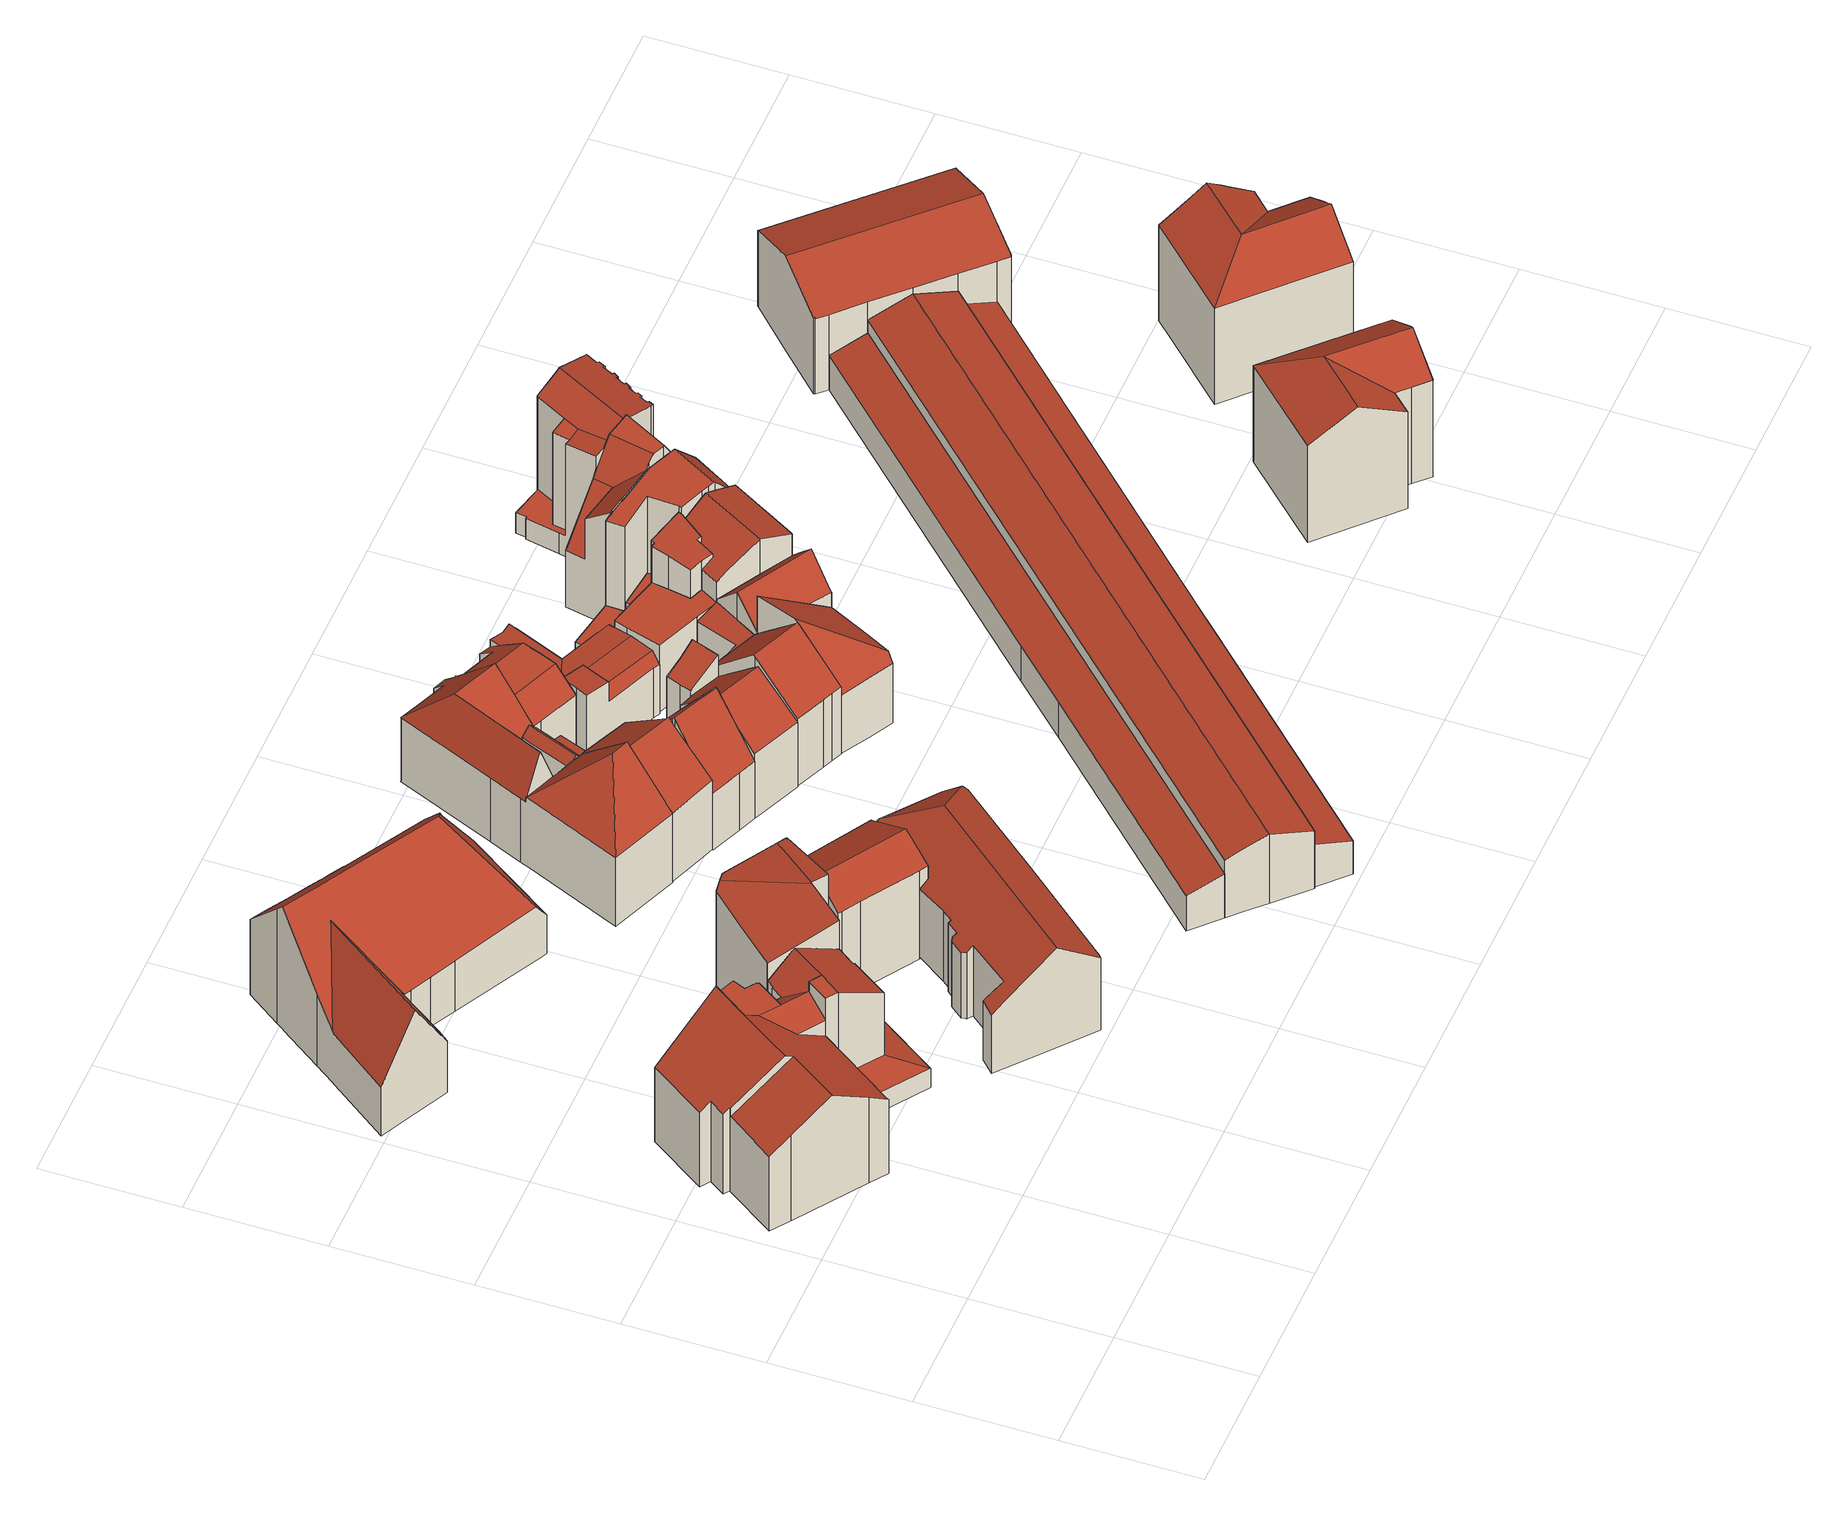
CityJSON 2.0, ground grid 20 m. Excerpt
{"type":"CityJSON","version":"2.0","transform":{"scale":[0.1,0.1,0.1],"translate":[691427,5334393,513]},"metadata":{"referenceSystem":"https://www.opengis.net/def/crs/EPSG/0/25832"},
"CityObjects":{
"building1":{"type":"Building","attributes":{"Gemeindeschluessel":"09162000","HoeheDach":"533.850","HoeheGrund":"513.746","Methode":"2000","NiedrigsteTraufeDesGebaeudes":"517.114","Geometrietyp2DReferenz":"3000","function":"31001_9998","roofType":"3100","measuredHeight":20.1,"storeysAboveGround":4},"geometry":[{"type":"MultiSurface","lod":"2","boundaries":[[[0,1,2,3]],[[4,5,6,7,8]],[[4,9,10,11,12,13,14,15,16,17,18,19,20,21,22,23,24,25,26,27,28,29,5]],[[18,30,31,19]],[[27,32,33,28]],[[17,34,30,18]],[[14,35,36,15]],[[37,38,39,40]],[[41,42,43,44,45,46]],[[16,15,36,37,40,47]],[[45,44,48]],[[10,49,50,11]],[[51,52,53,54]],[[9,4,8,55,56]],[[19,31,57,20]],[[58,59,60,61,62]],[[8,7,54,41,46,55]],[[0,3,63,58,62,64,65,66,67]],[[68,58,63,48,44]],[[14,13,69,70,35]],[[71,42,53,52,33,32,72]],[[46,45,56,55]],[[22,66,65,23]],[[29,28,33,52,51,73]],[[68,74,71]],[[23,65,64,24]],[[75,76,77,78]],[[11,50,79,12]],[[75,78,61,60]],[[71,72,80,81,77,76,68]],[[7,6,73,51,54]],[[16,47,34,17]],[[42,71,74,43]],[[3,2,63]],[[21,67,66,22]],[[37,36,35,70,38]],[[2,1,57,31,30,34,47,40,39]],[[60,59,76,75]],[[56,45,48,63,2,39,38,70,69,79,50,49]],[[12,79,69,13]],[[25,24,64,62,61,78,77,81]],[[27,26,80,72,32]],[[1,0,67,21,20,57]],[[44,43,74,68]],[[10,9,56,49]],[[25,81,80,26]],[[54,53,42,41]],[[29,73,6,5]],[[68,76,59,58]]],"semantics":{"surfaces":[{"type":"WallSurface"},{"type":"GroundSurface"},{"type":"RoofSurface"}],"values":[0,0,1,0,0,0,0,0,0,0,0,0,0,0,0,0,2,2,2,0,2,0,0,0,0,0,0,0,2,2,2,0,2,0,0,2,2,0,2,0,0,0,0,0,0,0,0,0,2]}}]},
"building2":{"type":"Building","attributes":{"Gemeindeschluessel":"09162000","HoeheDach":"535.860","HoeheGrund":"513.800","Methode":"2000","NiedrigsteTraufeDesGebaeudes":"520.818","Geometrietyp2DReferenz":"3000","function":"31001_9998","roofType":"3200","measuredHeight":22.06,"storeysAboveGround":2},"geometry":[{"type":"MultiSurface","lod":"2","boundaries":[[[82,83,84,85]],[[86,87,88,89,90,91]],[[92,93,94,95,96,97,98,99,100,101]],[[102,103,104,105,82,85,106,107,108,109,110,111,112,113,114,115,116,117,118,119,120,100,99,98,97,96,121,122,123,124,88,87,86,125]],[[111,126,127,112]],[[103,102,125,128,129,130]],[[131,132,133,134,135,136]],[[137,138,139,140,120,119,118,117]],[[111,110,109,141,142,126]],[[127,126,142,141,143,133,132,131]],[[120,140,101,100]],[[113,112,127,131,136,114]],[[85,84,144,106]],[[123,145,146,124]],[[147,148,145,123,122,121,96,95]],[[136,135,134,137,117,116,115,114]],[[105,104,103,130,149,150,83,82]],[[133,143,151,144,84,83,150,152,153,154,139,138,137,134]],[[108,107,106,144,151,143,141,109]],[[154,153,152,90,89,146,145,148,147,95,94,93,92,101,140,139]],[[124,146,89,88]],[[150,149,130,129,128,91,90,152]],[[86,91,128,125]]],"semantics":{"surfaces":[{"type":"WallSurface"},{"type":"GroundSurface"},{"type":"RoofSurface"}],"values":[0,0,0,1,0,0,2,0,0,2,0,0,0,0,0,0,0,2,0,2,0,2,0]}}]},
"building3":{"type":"Building","attributes":{"Gemeindeschluessel":"09162000","HoeheDach":"534.988","HoeheGrund":"513.450","Methode":"2000","NiedrigsteTraufeDesGebaeudes":"533.424","Geometrietyp2DReferenz":"3000","function":"31001_9998","roofType":"1000","measuredHeight":21.54,"storeysAboveGround":5},"geometry":[{"type":"MultiSurface","lod":"2","boundaries":[[[155,156,157,158,159]],[[160,161,162,163]],[[164,165,166,167,168,169]],[[169,168,170,171]],[[157,172,173,174,175,158]],[[167,166,176,155,159,177,178,170,168]],[[177,159,158,175,179,180]],[[173,172,161,160]],[[165,181,182,183,156,155,176,166]],[[184,185,156,183]],[[185,162,161,172,157,156]],[[170,178,177,180,186,171]],[[163,162,185,184]],[[184,183,182,181,165,164,169,171,186,180,179,175,174,173,160,163]]],"semantics":{"surfaces":[{"type":"RoofSurface"},{"type":"WallSurface"},{"type":"GroundSurface"}],"values":[0,1,1,1,1,0,1,1,1,1,0,1,1,2]}}]},
"building4":{"type":"Building","attributes":{"Gemeindeschluessel":"09162000","HoeheDach":"532.187","HoeheGrund":"514.210","Methode":"2000","NiedrigsteTraufeDesGebaeudes":"524.737","Geometrietyp2DReferenz":"3000","function":"31001_9998","roofType":"3200","measuredHeight":17.98,"storeysAboveGround":4},"geometry":[{"type":"MultiSurface","lod":"2","boundaries":[[[187,188,189,190,191,192]],[[193,194,195,196,197,198,199,200]],[[201,202,203,193,200,204,205,206]],[[207,196,195,208]],[[209,210,211,212,213,214]],[[215,216,217,218]],[[206,205,219,220]],[[221,222,223,224]],[[211,210,222,221]],[[204,200,199,187,192,225,226,217,216,223,222,210,209,214,227,228,229,230,231,232,233,219,205]],[[207,208,234,203,202,201,206,220,235,236,237,238,239,240,241,213,212,211,221,224,215,218,242,243,191,190,189,244,245]],[[239,238,230,229,228,240]],[[199,198,188,187]],[[242,226,225,243]],[[237,231,230,238]],[[241,227,214,213]],[[224,223,216,215]],[[240,228,227,241]],[[197,245,244,189,188,198]],[[243,225,192,191]],[[218,217,226,242]],[[233,232,236,235,220,219]],[[208,195,194,234]],[[234,194,193,203]],[[236,232,231,237]],[[245,197,196,207]]],"semantics":{"surfaces":[{"type":"WallSurface"},{"type":"RoofSurface"},{"type":"GroundSurface"}],"values":[0,1,0,0,0,0,0,0,0,1,2,0,1,0,0,0,0,0,0,0,0,0,0,0,0,0]}}]},
"building5":{"type":"Building","attributes":{"Gemeindeschluessel":"09162000","HoeheDach":"532.681","HoeheGrund":"513.860","Methode":"2000","NiedrigsteTraufeDesGebaeudes":"527.951","Geometrietyp2DReferenz":"3000","function":"31001_9998","roofType":"3100","measuredHeight":18.82,"storeysAboveGround":6},"geometry":[{"type":"MultiSurface","lod":"2","boundaries":[[[246,247,248,249,250,251,252,253]],[[254,255,256,257]],[[258,259,260,261,262,263,249,248]],[[264,265,246,253]],[[266,267,254,257,268,269,270,264,253,252,251,250,271,272,273,274]],[[275,276,277,256,255,258,248,247,246,265]],[[257,256,277,268]],[[271,263,262,272]],[[270,269,276,275,265,264]],[[268,277,276,269]],[[254,267,266,274,260,259,258,255]],[[261,260,274,273,272,262]],[[250,249,263,271]]],"semantics":{"surfaces":[{"type":"WallSurface"},{"type":"RoofSurface"},{"type":"GroundSurface"}],"values":[0,0,1,0,2,1,0,0,0,0,0,0,0]}}]},
"building6":{"type":"Building","attributes":{"Gemeindeschluessel":"09162000","HoeheDach":"532.365","HoeheGrund":"513.780","Methode":"1000","NiedrigsteTraufeDesGebaeudes":"526.125","Geometrietyp2DReferenz":"3000","function":"31001_9998","roofType":"3100","measuredHeight":18.59,"storeysAboveGround":4},"geometry":[{"type":"MultiSurface","lod":"2","boundaries":[[[278,279,280,281,282,283,284,285,286,287,288,289]],[[289,290,291,278]],[[292,293,294,295,296,297,298,299]],[[287,300,301,288]],[[280,295,294,281]],[[281,294,293,282]],[[299,298,297,300,287,286,285,284]],[[283,282,293,292,299,284]],[[288,301,290,289]],[[295,280,279,278,291,296]],[[296,291,290,301,300,297]]],"semantics":{"surfaces":[{"type":"GroundSurface"},{"type":"WallSurface"},{"type":"RoofSurface"}],"values":[0,1,2,1,1,1,1,1,1,1,2]}}]},
"building7":{"type":"Building","attributes":{"Gemeindeschluessel":"09162000","HoeheDach":"533.500","HoeheGrund":"513.650","Methode":"2000","NiedrigsteTraufeDesGebaeudes":"523.196","Geometrietyp2DReferenz":"3000","function":"31001_9998","roofType":"3100","measuredHeight":19.85,"storeysAboveGround":4},"geometry":[{"type":"MultiSurface","lod":"2","boundaries":[[[302,303,304,305,306,307]],[[308,309,310,311]],[[312,313,314,315]],[[316,317,318,319,315,314,320,321]],[[322,323,310]],[[309,324,322,310]],[[325,326,327,328]],[[329,330,331,332,333,302,307]],[[334,335,336,337,338,339]],[[327,340,341,339,338,342,343,328]],[[322,324,344,331,330,345,346,347,348,349,323]],[[347,346,350,348]],[[351,352,353,354]],[[310,323,349,355,326,325,356,357,311]],[[345,330,329,358,346]],[[359,360,353,352,316,321,361,362,363]],[[332,331,344,364]],[[346,358,306,305,365,363,366,362,367,350]],[[329,307,306,358]],[[360,368,354,353]],[[368,360,359,369]],[[366,363,362]],[[355,349,348]],[[317,316,352,351]],[[312,315,319,318,317,351,354,368,369,370,371,304,303,302,333,332,364,372,308,311,357,356,325,328,343,342,338,337,336,373,374,375]],[[304,371,365,305]],[[335,376,377,374,373,336]],[[312,375,378,379,313]],[[370,369,359,363,365,371]],[[348,350,367,362,341,340,327,326,355]],[[374,377,378,375]],[[309,308,372,364,344,324]],[[361,321,320,314,313,379,378,377,376,335,334,339,341,362]]],"semantics":{"surfaces":[{"type":"WallSurface"},{"type":"RoofSurface"},{"type":"GroundSurface"}],"values":[0,0,0,0,1,1,0,0,0,0,1,0,0,0,0,1,0,1,1,0,0,0,0,0,2,0,0,0,0,1,0,0,1]}}]},
"building8":{"type":"Building","attributes":{"Gemeindeschluessel":"09162000","HoeheDach":"526.683","HoeheGrund":"513.800","Methode":"1000","NiedrigsteTraufeDesGebaeudes":"525.292","Geometrietyp2DReferenz":"3000","function":"31001_2000","roofType":"3100","measuredHeight":12.88},"geometry":[{"type":"MultiSurface","lod":"2","boundaries":[[[380,381,382,383]],[[384,385,386,387,388]],[[388,387,386,389,390,391]],[[392,382,381,385,384]],[[393,287,392,384,388,391]],[[383,382,392,287]],[[383,287,393,391,390,389,394,380]],[[385,381,380,394,389,386]]],"semantics":{"surfaces":[{"type":"WallSurface"},{"type":"RoofSurface"},{"type":"GroundSurface"}],"values":[0,1,0,1,0,0,2,0]}}]},
"building9":{"type":"Building","attributes":{"Gemeindeschluessel":"09162000","HoeheDach":"523.309","HoeheGrund":"513.750","Methode":"2000","NiedrigsteTraufeDesGebaeudes":"522.882","Geometrietyp2DReferenz":"3000","function":"31001_9998","roofType":"1000","measuredHeight":9.56},"geometry":[{"type":"MultiSurface","lod":"2","boundaries":[[[395,396,397,398]],[[287,399,400,383]],[[383,400,401,380]],[[288,402,399,287]],[[402,403,404,397,396,401,400,399]],[[380,401,396,395]],[[398,397,404,405]],[[287,383,380,395,398,405,406,288]],[[405,404,403,406]],[[406,403,402,288]]],"semantics":{"surfaces":[{"type":"WallSurface"},{"type":"RoofSurface"},{"type":"GroundSurface"}],"values":[0,0,0,0,1,0,0,2,0,0]}}]},
"building10":{"type":"Building","attributes":{"Gemeindeschluessel":"09162000","HoeheDach":"533.046","HoeheGrund":"513.810","Methode":"2000","NiedrigsteTraufeDesGebaeudes":"521.503","Geometrietyp2DReferenz":"3000","function":"31001_9998","roofType":"3100","measuredHeight":19.24,"storeysAboveGround":3},"geometry":[{"type":"MultiSurface","lod":"2","boundaries":[[[407,408,409,410,411,412,413,414]],[[415,416,417,418]],[[280,419,420,278]],[[421,409,408,422]],[[418,423,424,421,422,425,282,426,281,427,280,278,289,428,429,415]],[[278,420,430,289]],[[410,431,417,416,432,433,430,420,419,411]],[[289,430,433,428]],[[428,433,432,429]],[[412,411,419,280,427,281]],[[409,421,424,423,431,410]],[[425,422,408,407,414,282]],[[414,413,412,281,426,282]],[[429,432,416,415]],[[418,417,431,423]]],"semantics":{"surfaces":[{"type":"RoofSurface"},{"type":"WallSurface"},{"type":"GroundSurface"}],"values":[0,1,1,1,2,1,0,1,1,1,1,1,1,1,1]}}]},
"building11":{"type":"Building","attributes":{"Gemeindeschluessel":"09162000","HoeheDach":"531.400","HoeheGrund":"513.830","Methode":"2000","NiedrigsteTraufeDesGebaeudes":"525.420","Geometrietyp2DReferenz":"3000","function":"31001_9998","roofType":"3100","measuredHeight":17.57,"storeysAboveGround":4},"geometry":[{"type":"MultiSurface","lod":"2","boundaries":[[[434,435,436,437]],[[437,436,438,439]],[[440,441,442,443,444,445,446]],[[447,448,449,450,451,452,453]],[[454,455,456,457,458,421]],[[458,459,460,461,423,462,463,421]],[[442,441,440,464,455,454,421,463,462,423,418,453,452,451,434,437,439]],[[465,446,445,448,447,466,461,460]],[[451,450,435,434]],[[423,461,466,418]],[[418,466,447,453]],[[457,456,465,460,459,458]],[[444,443,438,436,435,450,449]],[[445,444,449,448]],[[456,455,464,440,446,465]],[[439,438,443,442]]],"semantics":{"surfaces":[{"type":"WallSurface"},{"type":"GroundSurface"},{"type":"RoofSurface"}],"values":[0,0,0,0,0,0,1,2,0,0,0,2,2,0,0,0]}}]},
"building12":{"type":"Building","attributes":{"Gemeindeschluessel":"09162000","HoeheDach":"528.490","HoeheGrund":"513.770","Methode":"2000","NiedrigsteTraufeDesGebaeudes":"523.541","Geometrietyp2DReferenz":"3000","function":"31001_9998","roofType":"1000","measuredHeight":14.72},"geometry":[{"type":"MultiSurface","lod":"2","boundaries":[[[467,468,469,470]],[[471,472,473,474]],[[475,476,477,478]],[[468,467,479,474,473,480]],[[481,482,483,484,485,486]],[[470,469,487,488]],[[480,473,472,489,490,491,483,482]],[[471,492,493,494,478,477,495,496,489,472]],[[395,497,481,486]],[[494,493,492,471,474,479,467,470,488,398,395,486,485,484,498,499,500,501,475,478]],[[398,502,497,395]],[[489,496,495,477,476,503,504,505,490]],[[483,491,490,505,500,499,498,484]],[[502,487,469,468,480,482,481,497]],[[488,487,502,398]],[[500,505,504,501]],[[504,503,476,475,501]]],"semantics":{"surfaces":[{"type":"WallSurface"},{"type":"RoofSurface"},{"type":"GroundSurface"}],"values":[0,0,0,0,0,0,1,0,0,2,0,1,0,1,0,0,0]}}]},
"building13":{"type":"Building","attributes":{"Gemeindeschluessel":"09162000","HoeheDach":"532.990","HoeheGrund":"513.960","Methode":"2000","NiedrigsteTraufeDesGebaeudes":"524.852","Geometrietyp2DReferenz":"3000","function":"31001_9998","roofType":"3100","measuredHeight":19.03,"storeysAboveGround":4},"geometry":[{"type":"MultiSurface","lod":"2","boundaries":[[[506,507,508,509,510,511,512,513,514]],[[515,507,506,516]],[[511,517,518,519,520,521,512]],[[509,508,522]],[[523,510,509,522]],[[524,525,526,527,528,519,518]],[[516,506,514,529]],[[526,525,524,530,523,522,515,516,529,531,532,533,534,535,536,537,538,539]],[[528,527,540,541,542,543,544]],[[524,518,517,530]],[[537,542,541,538]],[[529,514,513,531]],[[520,519,528,544,545,521]],[[513,512,521,545,546,534,533,532,531]],[[510,523,530,517,511]],[[538,541,540,539]],[[534,546,547,535]],[[543,542,537,536,535,547]],[[522,508,507,515]],[[539,540,527,526]],[[544,543,547,546,545]]],"semantics":{"surfaces":[{"type":"RoofSurface"},{"type":"WallSurface"},{"type":"GroundSurface"}],"values":[0,1,0,1,1,1,1,2,0,1,1,1,1,1,1,1,1,1,1,1,0]}}]},
"building14":{"type":"Building","attributes":{"Gemeindeschluessel":"09162000","HoeheDach":"526.609","HoeheGrund":"513.690","Methode":"9999","NiedrigsteTraufeDesGebaeudes":"514.140","Geometrietyp2DReferenz":"3000","function":"31001_9998","roofType":"3100","measuredHeight":12.92,"storeysAboveGround":2},"geometry":[{"type":"MultiSurface","lod":"2","boundaries":[[[548,549,550,551,552,553,554]],[[555,556,557,558]],[[559,560,561,562]],[[552,551,563,557]],[[564,565,566,567]],[[568,569,550,549]],[[566,565,570,571,572]],[[573,561,560,574,575,564,567]],[[576,562,561,573,577,578]],[[579,574,560,559]],[[567,566,577,573]],[[580,576,578,581,582]],[[583,575,574,579]],[[581,578,577,566,572]],[[557,556,584,582,581,572,553,552]],[[568,585,586,587,588,569]],[[589,590,586,585]],[[548,554,591,592]],[[586,590,555,558,587]],[[593,594,591,554,553,572,571,595,596]],[[576,580,597,589,585,568,549,548,592,598,599,600,601,602,603,583,579,559,562]],[[563,588,587,558,557]],[[583,603,570,565,564,575]],[[601,596,595,602]],[[580,582,584,597]],[[592,591,594,598]],[[589,597,584,556,555,590]],[[598,594,593,599]],[[603,602,595,571,570]],[[593,596,601,600,599]],[[563,551,550,569,588]]],"semantics":{"surfaces":[{"type":"WallSurface"},{"type":"RoofSurface"},{"type":"GroundSurface"}],"values":[0,1,0,0,0,0,1,1,0,0,0,0,0,1,1,0,0,0,1,1,2,0,0,0,0,0,0,0,0,0,1]}}]},
"building15":{"type":"Building","attributes":{"Gemeindeschluessel":"09162000","HoeheDach":"533.352","HoeheGrund":"514.100","Methode":"2000","NiedrigsteTraufeDesGebaeudes":"523.754","Geometrietyp2DReferenz":"3000","function":"31001_9998","roofType":"2100","measuredHeight":19.25,"storeysAboveGround":3},"geometry":[{"type":"MultiSurface","lod":"2","boundaries":[[[604,605,606,607,608,609]],[[610,611,612,613,614,615]],[[616,617,618,619,511,612,611,610]],[[511,619,609,608,620,621]],[[617,622,623,624,625,618]],[[618,625,626,627,605,604,609,619]],[[624,628,629,606,605,627,626,625]],[[630,622,617,616,610,615]],[[629,628,624,623,622,630,615,614,613,621,620,608,607,606]],[[613,612,511,621]]],"semantics":{"surfaces":[{"type":"WallSurface"},{"type":"RoofSurface"},{"type":"GroundSurface"}],"values":[0,0,1,0,0,1,0,0,2,0]}}]},
"building16":{"type":"Building","attributes":{"Gemeindeschluessel":"09162000","HoeheDach":"526.017","HoeheGrund":"513.960","Methode":"1000","NiedrigsteTraufeDesGebaeudes":"526.017","Geometrietyp2DReferenz":"3000","function":"31001_2000","roofType":"1000","measuredHeight":12.06},"geometry":[{"type":"MultiSurface","lod":"2","boundaries":[[[631,632,633,634,635,636]],[[539,637,638,538]],[[639,539,538,640,641,635,634,633,642,643,644,645,646]],[[538,638,647,640]],[[640,647,648,641]],[[638,637,649,650,651,652,653,654,632,631,636,648,647]],[[643,653,652,644]],[[641,648,636,635]],[[651,650,646,645,644,652]],[[539,639,646,650,649,637]],[[643,642,633,632,654,653]]],"semantics":{"surfaces":[{"type":"WallSurface"},{"type":"GroundSurface"},{"type":"RoofSurface"}],"values":[0,0,1,0,0,2,0,0,0,0,0]}}]},
"building17":{"type":"Building","attributes":{"Gemeindeschluessel":"09162000","HoeheDach":"531.023","HoeheGrund":"514.040","Methode":"1000","NiedrigsteTraufeDesGebaeudes":"526.491","Geometrietyp2DReferenz":"3000","function":"31001_9998","roofType":"3100","measuredHeight":16.98,"storeysAboveGround":4},"geometry":[{"type":"MultiSurface","lod":"2","boundaries":[[[539,655,656,657]],[[658,659,526,524]],[[660,661,662,663,659,658]],[[663,664,665,666,667,656,655,659]],[[668,669,670,671,672,673,524,526,539,657,674,675]],[[669,668,675,666,665,664]],[[662,661,672,671,670,669,664,663]],[[673,672,661,660,658,524]],[[526,659,655,539]],[[667,666,675,674,657,656]]],"semantics":{"surfaces":[{"type":"WallSurface"},{"type":"RoofSurface"},{"type":"GroundSurface"}],"values":[0,0,1,1,2,0,0,0,0,0]}}]},
"building18":{"type":"Building","attributes":{"Gemeindeschluessel":"09162000","HoeheDach":"519.940","HoeheGrund":"513.596","Methode":"2000","NiedrigsteTraufeDesGebaeudes":"517.670","Geometrietyp2DReferenz":"3000","function":"31001_9998","roofType":"1000","measuredHeight":6.34,"storeysAboveGround":1},"geometry":[{"type":"MultiSurface","lod":"2","boundaries":[[[676,677,678,679,680,681,682,683,684,685,686]],[[684,687,688,685]],[[678,689,690,679]],[[686,685,688,691,692,693]],[[694,695,696,697]],[[677,676,698,697,696]],[[679,690,699,680]],[[683,700,687,684]],[[682,701,700,683]],[[695,702,692,691]],[[677,696,689,678]],[[676,686,693,703,704,698]],[[698,704,694,697]],[[703,693,692,702]],[[690,689,696,695,691,688,687,700,701,705,699]],[[704,703,702,695,694]],[[680,699,705,681]],[[681,705,701,682]]],"semantics":{"surfaces":[{"type":"GroundSurface"},{"type":"WallSurface"},{"type":"RoofSurface"}],"values":[0,1,1,1,1,1,1,1,1,1,1,1,2,2,2,1,1,1]}}]},
"building19":{"type":"Building","attributes":{"Gemeindeschluessel":"09162000","HoeheDach":"522.948","HoeheGrund":"514.920","Methode":"1000","NiedrigsteTraufeDesGebaeudes":"521.210","Geometrietyp2DReferenz":"3000","function":"31001_9998","roofType":"2100","measuredHeight":8.03,"storeysAboveGround":1},"geometry":[{"type":"MultiSurface","lod":"2","boundaries":[[[706,707,708,709,710,711]],[[712,707,706,713]],[[714,709,708,715]],[[715,708,707,712]],[[716,711,710,717]],[[716,717,714,715,712,713]],[[713,706,711,716]],[[717,710,709,714]]],"semantics":{"surfaces":[{"type":"RoofSurface"},{"type":"WallSurface"},{"type":"GroundSurface"}],"values":[0,1,1,1,1,2,1,1]}}]},
"building20":{"type":"Building","attributes":{"Gemeindeschluessel":"09162000","HoeheDach":"532.623","HoeheGrund":"513.920","Methode":"1000","NiedrigsteTraufeDesGebaeudes":"531.065","Geometrietyp2DReferenz":"3000","function":"31001_9998","roofType":"2100","measuredHeight":18.7,"storeysAboveGround":1},"geometry":[{"type":"MultiSurface","lod":"2","boundaries":[[[718,719,720,721]],[[722,723,724,725]],[[726,727,728,729]],[[730,731,727,726]],[[721,720,732,733]],[[729,728,734,735]],[[724,723,736,732,720,719,734,728,727,731,737]],[[725,724,737,738]],[[739,736,723,722]],[[733,732,736,739]],[[738,730,726,729,735,718,721,733,739,722,725]],[[738,737,731,730]],[[735,734,719,718]]],"semantics":{"surfaces":[{"type":"WallSurface"},{"type":"RoofSurface"},{"type":"GroundSurface"}],"values":[0,0,0,0,0,0,1,0,0,0,2,0,0]}}]},
"building21":{"type":"Building","attributes":{"Gemeindeschluessel":"09162000","HoeheDach":"532.948","HoeheGrund":"513.940","Methode":"1000","NiedrigsteTraufeDesGebaeudes":"529.717","Geometrietyp2DReferenz":"3000","function":"31001_9998","roofType":"3100","measuredHeight":19.01,"storeysAboveGround":5},"geometry":[{"type":"MultiSurface","lod":"2","boundaries":[[[740,741,742,743,744,745]],[[746,747,748,749,750,751]],[[742,741,752,753]],[[753,752,749,748]],[[721,754,745,744]],[[755,756,757,725]],[[758,746,751,759,760,761]],[[762,763,740,745,754,764,765,766,767,768,757,756]],[[768,767,722,769,725,757]],[[767,766,765,739,770,722]],[[747,746,758,761,771,772,755,725,769,722,770,739,733,721,744,743,742,753,748]],[[772,771,761,760,763,762,756,755]],[[760,759,751,750,749,752,741,740,763]],[[764,733,739,765]],[[733,764,754,721]]],"semantics":{"surfaces":[{"type":"WallSurface"},{"type":"RoofSurface"},{"type":"GroundSurface"}],"values":[0,0,0,0,0,0,0,1,0,0,2,0,1,0,0]}}]},
"building22":{"type":"Building","attributes":{"name":"Schrannenhalle","Gemeindeschluessel":"09162000","HoeheDach":"527.368","HoeheGrund":"514.920","Methode":"1000","NiedrigsteTraufeDesGebaeudes":"525.273","Geometrietyp2DReferenz":"3000","function":"31001_2000","roofType":"3100","measuredHeight":12.45,"storeysAboveGround":2},"geometry":[{"type":"MultiSurface","lod":"2","boundaries":[[[773,774,775,776,777]],[[712,776,775,778]],[[779,780,781,782]],[[783,784,774,773,777,713]],[[777,776,712,713]],[[778,775,780,779]],[[782,781,774,784]],[[782,784,783,713,712,778,779]],[[781,780,775,774]]],"semantics":{"surfaces":[{"type":"RoofSurface"},{"type":"WallSurface"},{"type":"GroundSurface"}],"values":[0,1,1,1,1,1,1,2,0]}}]},
"building23":{"type":"Building","attributes":{"Gemeindeschluessel":"09162000","HoeheDach":"522.921","HoeheGrund":"515.190","Methode":"1000","NiedrigsteTraufeDesGebaeudes":"521.204","Geometrietyp2DReferenz":"3000","function":"31001_9998","roofType":"2100","measuredHeight":7.73,"storeysAboveGround":1},"geometry":[{"type":"MultiSurface","lod":"2","boundaries":[[[785,786,787,788]],[[786,789,790,787]],[[785,788,791,792]],[[788,787,790,793,794,791]],[[789,786,785,792,795,796]],[[791,794,795,792]],[[789,796,793,790]],[[793,796,795,794]]],"semantics":{"surfaces":[{"type":"WallSurface"},{"type":"RoofSurface"},{"type":"GroundSurface"}],"values":[0,0,0,1,2,0,0,0]}}]},
"building24":{"type":"Building","attributes":{"Gemeindeschluessel":"09162000","HoeheDach":"533.730","HoeheGrund":"513.690","Methode":"2000","NiedrigsteTraufeDesGebaeudes":"529.248","Geometrietyp2DReferenz":"3000","function":"31001_9998","roofType":"1000","measuredHeight":20.04,"storeysAboveGround":5},"geometry":[{"type":"MultiSurface","lod":"2","boundaries":[[[797,798,799,800]],[[801,802,803,804]],[[805,801,804,806,807,808]],[[809,810,811,812]],[[813,814,815,816]],[[817,808,807,818,819,820]],[[821,822,810,809]],[[823,824,825,826]],[[827,828,824,823]],[[807,806,804,803,815,818]],[[810,822,799,798,819,818,815,814,825,824,828,829,830,831,811]],[[832,830,829,833]],[[826,825,814,813]],[[833,829,828,827]],[[812,811,831,834]],[[834,831,830,832]],[[800,799,822,821]],[[801,805,808,817,820,797,800,821,809,812,834,832,833,827,823,826,813,816,802]],[[816,815,803,802]],[[820,819,798,797]]],"semantics":{"surfaces":[{"type":"WallSurface"},{"type":"RoofSurface"},{"type":"GroundSurface"}],"values":[0,0,0,0,0,0,0,0,0,1,1,0,0,0,0,0,0,2,0,0]}}]},
"building25":{"type":"Building","attributes":{"Gemeindeschluessel":"09162000","HoeheDach":"535.600","HoeheGrund":"513.528","Methode":"2000","NiedrigsteTraufeDesGebaeudes":"523.674","Geometrietyp2DReferenz":"3000","function":"31001_9998","roofType":"2100","measuredHeight":22.07,"storeysAboveGround":6},"geometry":[{"type":"MultiSurface","lod":"2","boundaries":[[[835,836,837,838,839]],[[840,841,842,843,844,845]],[[846,847,848,849]],[[844,843,850]],[[850,838,837,845,844]],[[851,848,847,852,850,843,842]],[[853,851,842,841]],[[854,855,856,857,858,859]],[[860,835,839,861,862]],[[863,860,862,858,857]],[[864,865,846,849,853,841,840,836,835,860,863,866,867,868]],[[852,869,870,861,839,838,850]],[[863,857,856,866]],[[840,845,837,836]],[[849,848,851,853]],[[866,856,855,867]],[[867,855,854,868]],[[846,865,869,852,847]],[[865,864,871,870,869]],[[871,859,858,862,861,870]],[[864,868,854,859,871]]],"semantics":{"surfaces":[{"type":"WallSurface"},{"type":"RoofSurface"},{"type":"GroundSurface"}],"values":[0,0,0,0,1,1,0,1,0,0,2,1,0,0,0,0,0,0,0,1,0]}}]},
"building26":{"type":"Building","attributes":{"Gemeindeschluessel":"09162000","HoeheDach":"534.850","HoeheGrund":"513.615","Methode":"2000","NiedrigsteTraufeDesGebaeudes":"517.260","Geometrietyp2DReferenz":"3000","function":"31001_9998","roofType":"3100","measuredHeight":21.23,"storeysAboveGround":5},"geometry":[{"type":"MultiSurface","lod":"2","boundaries":[[[872,873,874,875]],[[876,877,878,879]],[[880,881,882,883]],[[884,885,886,887]],[[888,889,890,891]],[[892,893,894,895]],[[875,874,896,897]],[[898,877,899,900]],[[901,900,899,902]],[[903,904,905,906]],[[907,908,881,880]],[[909,910,911,912]],[[902,899,877,876]],[[913,914,915,916]],[[917,918,898,900,919]],[[920,921,922,923]],[[924,925,926,927]],[[906,905,885,884]],[[928,929,894,893,922,921,878,877,898,918,930]],[[924,931,917,919,932,925]],[[927,926,889,888]],[[897,896,933,934]],[[935,936,937,938]],[[938,937,904,903]],[[939,940,941,942]],[[943,944,910,909]],[[932,919,900,901]],[[923,922,893,892]],[[920,891,890,879,878,921]],[[901,902,876,879,890,889,926,925,932]],[[883,882,944,943]],[[928,911,910,944,882,881,908,886,885,905,904,937,936,933,896,874,873,945,941,940,915,914,929]],[[916,915,940,939]],[[917,931,946,930,918]],[[947,945,873,872]],[[946,931,924,927,888,891,920,923,892,895,913,916,939,942,947,872,875,897,934,935,938,903,906,884,887,907,880,883,943,909,912]],[[942,941,945,947]],[[913,895,894,929,914]],[[934,933,936,935]],[[946,912,911,928,930]],[[887,886,908,907]]],"semantics":{"surfaces":[{"type":"WallSurface"},{"type":"RoofSurface"},{"type":"GroundSurface"}],"values":[0,0,0,0,0,0,0,1,0,0,0,0,0,0,1,0,0,0,1,0,0,0,0,0,0,0,0,0,0,1,0,1,0,0,0,2,0,0,0,0,0]}}]},
"building27":{"type":"Building","attributes":{"Gemeindeschluessel":"09162000","HoeheDach":"537.138","HoeheGrund":"515.580","Methode":"1000","NiedrigsteTraufeDesGebaeudes":"532.992","Geometrietyp2DReferenz":"3000","function":"31001_9998","roofType":"3100","measuredHeight":21.56,"storeysAboveGround":5},"geometry":[{"type":"MultiSurface","lod":"2","boundaries":[[[948,949,950,951]],[[952,953,954,955,956,957,958,959]],[[960,961,962,963]],[[964,955,954,965]],[[965,966,967,948,951,960,963,968,969,970,971,972,973,964]],[[974,953,952,959,961]],[[948,967,966,965,954,953,974,949]],[[975,976,959,958,977,978]],[[973,956,955,964]],[[962,961,959,976,975]],[[957,956,973,972,971,958]],[[978,977,958,971,970,969]],[[968,963,962,975,978,969]],[[951,950,961,960]],[[950,949,974,961]]],"semantics":{"surfaces":[{"type":"WallSurface"},{"type":"RoofSurface"},{"type":"GroundSurface"}],"values":[0,1,0,0,2,1,0,1,0,1,0,0,0,0,1]}}]},
"building28":{"type":"Building","attributes":{"Gemeindeschluessel":"09162000","HoeheDach":"537.530","HoeheGrund":"515.600","Methode":"2000","NiedrigsteTraufeDesGebaeudes":"532.894","Geometrietyp2DReferenz":"3000","function":"31001_9998","roofType":"3100","measuredHeight":21.93,"storeysAboveGround":5},"geometry":[{"type":"MultiSurface","lod":"2","boundaries":[[[979,980,981,982]],[[983,984,985,986]],[[987,988,989,990]],[[991,992,988,987]],[[993,994,992,991,995,996,997,998]],[[997,999,986,985,1000,998]],[[993,998,1000,985,984,1001,1002,1003,1004]],[[1005,1006,1007,1008]],[[1009,1007,1006,1010,1011,1004,1012]],[[1004,1003,1002,981,980,1013,1012]],[[1012,1013,980,979,1014,1015]],[[1011,1010,989,988,992,994,993,1004]],[[1005,1016,990,989,1010,1006]],[[1017,1001,984,983]],[[987,990,1016,1005,1008,1018,1015,1014,979,982,1019,1017,983,986,999,997,996,995,991]],[[1002,1001,1017,1019,982,981]],[[1018,1008,1007,1009,1012,1015]]],"semantics":{"surfaces":[{"type":"WallSurface"},{"type":"RoofSurface"},{"type":"GroundSurface"}],"values":[0,0,0,0,0,0,1,0,1,1,0,1,0,0,2,0,0]}}]},
"building29":{"type":"Building","attributes":{"Gemeindeschluessel":"09162000","HoeheDach":"531.924","HoeheGrund":"514.900","Methode":"1000","NiedrigsteTraufeDesGebaeudes":"528.521","Geometrietyp2DReferenz":"3000","function":"31001_9998","roofType":"3100","measuredHeight":17.02,"storeysAboveGround":2},"geometry":[{"type":"MultiSurface","lod":"2","boundaries":[[[778,1020,1021,712]],[[1022,1023,1024,1025]],[[1026,1027,1028,1029]],[[1030,1031,1032,1033]],[[1025,1034,1035,1036,1037,1026,1029,779,778,712,715,1030,1033,1038,1039,1040,1041,1022]],[[1032,1031,1042,1021,1020,1043,1028,1027,1044,1045,1046,1047,1048]],[[1037,1044,1027,1026]],[[1040,1049,1050,1041]],[[1036,1035,1034,1051,1046,1045]],[[1036,1045,1044,1037]],[[1041,1050,1023,1022]],[[1046,1051,1024,1023,1050,1049,1047]],[[712,1021,1042,715]],[[715,1042,1031,1030]],[[1025,1024,1051,1034]],[[1029,1028,1043,779]],[[1033,1032,1048,1038]],[[1048,1047,1049,1040,1039,1038]],[[779,1043,1020,778]]],"semantics":{"surfaces":[{"type":"WallSurface"},{"type":"GroundSurface"},{"type":"RoofSurface"}],"values":[0,0,0,0,1,2,0,0,0,0,0,2,0,0,0,0,0,0,0]}}]}
},
"vertices":[
[230,632,191],[230,632,205],[194,580,205],[194,580,191],[274,426,7],[341,380,7],[341,380,41],[340,380,42],[274,426,42],[231,456,7],[203,416,7],[178,380,7],[176,375,7],[151,393,7],[51,462,7],[24,481,7],[74,554,7],[66,560,7],[82,583,7],[67,593,7],[124,676,7],[260,620,7],[252,601,7],[267,590,7],[266,588,7],[286,575,7],[293,585,7],[383,521,7],[364,495,7],[402,468,7],[82,583,151],[67,593,141],[383,521,169],[364,495,169],[66,560,151],[51,462,160],[24,481,141],[74,553,142],[153,497,197],[143,504,205],[74,553,157],[271,480,56],[271,480,209],[255,491,209],[255,491,169],[255,491,141],[255,491,56],[74,554,157],[219,516,169],[203,416,141],[178,380,141],[366,493,56],[366,493,168],[329,439,168],[329,439,56],[231,456,42],[231,456,141],[124,676,141],[241,547,191],[257,571,170],[257,571,138],[268,587,138],[268,587,191],[213,567,191],[266,588,191],[267,590,191],[252,601,191],[260,620,191],[276,522,191],[151,393,161],[104,425,197],[293,511,209],[327,561,209],[402,468,41],[276,522,209],[273,559,138],[273,559,170],[285,576,170],[285,576,138],[176,375,141],[293,585,172],[286,575,171],
[254,999,8],[254,999,98],[218,1018,96],[218,1018,8],[413,1076,8],[416,1081,8],[429,1106,8],[429,1106,155],[416,1081,187],[413,1076,186],[207,1243,147],[236,1221,151],[263,1202,155],[283,1187,158],[283,1187,8],[263,1202,8],[236,1221,8],[207,1243,8],[190,1255,8],[190,1255,144],[424,984,8],[394,926,8],[385,930,8],[378,934,8],[188,1034,8],[180,1038,8],[178,1039,8],[170,1043,8],[169,1042,8],[124,972,8],[113,956,8],[63,981,8],[9,1007,8],[75,1096,8],[78,1100,8],[100,1130,8],[145,1193,8],[146,1194,8],[153,1204,8],[286,1185,8],[304,1171,8],[308,1168,8],[340,1152,8],[459,1051,8],[124,972,103],[113,956,101],[459,1051,108],[424,984,92],[394,926,78],[63,981,194],[125,1067,194],[178,1140,194],[78,1100,98],[75,1096,98],[9,1007,96],[100,1130,139],[145,1193,227],[146,1194,229],[153,1204,215],[170,1043,109],[169,1042,109],[178,1039,95],[188,1034,95],[308,1168,162],[340,1152,160],[286,1185,159],[304,1171,162],[385,930,92],[378,934,104],[180,1038,95],[370,1065,229],[249,1135,229],[196,1165,229],
[434,578,220],[435,579,220],[502,651,204],[425,697,204],[410,695,206],[513,643,5],[513,643,204],[515,642,204],[515,642,5],[382,521,5],[383,521,5],[383,521,220],[382,521,220],[293,585,204],[293,585,5],[295,587,204],[295,587,5],[514,644,204],[514,644,5],[502,651,5],[425,697,5],[418,560,220],[393,693,204],[345,642,204],[410,695,5],[393,693,5],[418,560,5],[434,578,5],[435,579,5],[458,564,5],[458,564,219],[345,642,5],
[646,566,143],[730,510,135],[730,510,12],[646,566,12],[635,573,12],[635,573,134],[511,211,142],[516,215,142],[524,224,141],[633,352,141],[738,479,142],[736,486,147],[653,478,192],[462,252,192],[402,302,12],[462,252,12],[511,211,12],[402,302,132],[388,314,117],[388,314,12],[633,352,12],[524,224,12],[490,406,132],[494,402,136],[494,402,12],[490,406,12],[489,406,12],[489,406,131],[523,431,12],[523,431,139],[553,475,134],[553,475,12],[407,333,119],[407,333,12],[508,419,12],[508,419,135],[511,416,139],[511,416,12],[635,572,134],[565,468,145],[484,405,129],[469,386,129],[469,381,132],[469,379,132],[477,373,140],[428,312,142],[419,321,132],[516,215,12],[419,321,12],[428,312,12],[477,373,12],[469,379,12],[469,381,12],[469,386,12],[484,405,12],[565,468,12],[635,572,12],[736,486,12],[738,479,12],
[458,564,182],[469,579,193],[472,583,197],[515,642,152],[515,642,9],[472,583,9],[469,579,9],[458,564,9],[565,468,9],[565,468,168],[553,475,168],[553,475,9],[591,508,197],[633,570,151],[635,572,150],[575,607,151],[545,624,152],[520,640,152],[444,545,9],[444,545,168],[633,570,9],[591,508,9],[474,526,9],[448,542,9],[445,544,9],[520,640,9],[545,624,9],[575,607,9],[635,572,9],[445,544,168],[448,542,168],[474,526,168],
[676,866,8],[676,865,8],[673,859,8],[671,855,8],[646,794,8],[629,800,8],[574,821,8],[575,823,8],[605,895,8],[634,967,8],[662,955,8],[705,936,8],[705,936,133],[676,866,192],[629,800,133],[646,794,133],[671,855,185],[673,859,189],[676,865,194],[605,895,194],[575,823,133],[574,821,131],[634,967,133],[662,955,133],
[588,988,6],[593,998,6],[611,1043,6],[611,1043,123],[593,998,119],[588,988,119],[574,821,6],[574,821,130],[473,861,130],[473,861,6],[719,1174,6],[719,1174,120],[716,1167,127],[716,1167,6],[690,1104,186],[690,1104,6],[692,1109,6],[700,1127,6],[700,1127,170],[692,1109,191],[579,905,205],[536,1007,130],[605,895,205],[540,1017,6],[540,1017,121],[561,1066,121],[561,1066,6],[593,985,119],[593,985,129],[612,977,131],[612,977,6],[593,985,6],[675,1191,120],[698,1182,120],[698,1182,6],[675,1191,6],[624,1212,6],[624,1212,120],[568,1083,121],[623,1212,121],[623,1212,6],[568,1083,6],[634,967,132],[588,987,129],[584,989,129],[562,998,129],[539,1007,129],[536,1008,129],[562,998,191],[680,1078,6],[680,1078,157],[666,1046,122],[666,1046,6],[536,1008,121],[536,1008,6],[536,1007,6],[588,987,119],[642,1053,119],[665,1043,119],[648,1127,191],[622,1138,191],[620,1062,120],[634,967,6],[618,1063,124],[620,1062,119],[594,1073,191],[665,1043,6],[642,1053,6],[620,1062,6],[618,1063,6],[605,895,6],[698,1183,6],[705,1198,6],[726,1190,6],[698,1183,119],[705,1198,102],[726,1190,102],[719,1174,119],
[665,1043,8],[665,1043,124],[659,1028,124],[659,1028,8],[623,972,137],[654,1048,137],[642,1053,123],[637,1041,123],[612,977,124],[642,1053,8],[637,1041,8],[612,977,8],[634,967,124],[623,972,8],[654,1048,8],
[666,1046,8],[666,1046,103],[678,1041,101],[678,1041,8],[634,967,103],[659,1028,103],[665,1043,103],[662,955,99],[686,1017,99],[671,1023,101],[671,1023,8],[686,1017,8],
[646,793,111],[691,774,111],[718,763,111],[743,825,200],[672,856,200],[671,855,199],[651,806,129],[646,794,111],[774,902,8],[774,902,90],[766,883,118],[766,883,8],[673,859,196],[676,866,185],[718,763,8],[691,774,8],[743,826,8],[743,825,8],[646,793,8],[651,806,8],[672,856,8],[750,917,8],[748,912,8],[705,936,85],[743,826,200],[748,912,91],[750,917,85],
[801,915,8],[801,915,134],[826,905,149],[826,905,8],[848,898,163],[848,898,8],[814,799,8],[834,857,8],[841,877,8],[841,877,163],[834,857,163],[834,857,124],[814,799,180],[787,876,125],[788,877,124],[788,877,133],[794,894,133],[794,894,8],[788,877,8],[787,876,8],[720,762,8],[791,732,8],[791,732,125],[720,762,125],[718,763,125],[734,803,164],[742,824,184],[743,826,182],[742,824,8],[734,803,8],[813,794,8],[813,794,184],[766,883,126],
[751,1044,8],[751,1044,150],[750,1042,148],[750,1042,8],[770,1090,8],[770,1090,154],[764,1074,154],[764,1074,8],[782,1164,8],[782,1164,105],[798,1156,106],[798,1156,8],[753,1049,8],[753,1049,155],[680,1078,154],[680,1079,155],[690,1104,154],[690,1104,8],[680,1079,8],[680,1078,8],[739,1016,123],[739,1016,8],[775,1102,153],[702,1132,153],[700,1127,153],[775,1102,8],[790,1136,8],[790,1137,8],[790,1137,123],[790,1136,124],[666,1046,123],[700,1127,8],[702,1132,8],[716,1167,8],[774,1143,8],[678,1041,123],[774,1143,123],[774,1143,124],[716,1167,123],
[835,713,131],[849,707,131],[865,700,131],[865,700,130],[889,767,198],[890,769,200],[815,801,200],[814,799,198],[791,732,131],[849,707,10],[835,713,10],[890,769,199],[914,834,135],[916,838,130],[878,854,130],[839,871,130],[865,700,10],[889,767,10],[914,834,10],[916,838,10],[933,868,10],[933,868,130],[916,838,129],[791,732,10],[890,769,10],[814,799,10],[815,801,10],[839,871,10],[841,877,10],[879,863,10],[881,862,10],[897,856,10],[920,918,10],[953,904,10],[953,904,131],[920,918,122],[897,856,123],[881,862,119],[878,854,119],[839,871,119],[841,877,119],[879,863,119],
[750,1042,7],[739,1016,7],[739,1016,136],[749,1039,136],[749,1039,119],[749,1041,119],[750,1042,119],[857,956,115],[868,989,119],[786,1024,119],[772,993,115],[893,1075,7],[893,1075,11],[886,1045,11],[886,1045,7],[786,1024,131],[855,1141,11],[855,1141,91],[824,1067,91],[824,1067,11],[731,998,7],[731,998,136],[846,1143,103],[836,1144,116],[800,1058,116],[885,1041,11],[908,1134,11],[903,1135,11],[885,1040,7],[885,1041,91],[885,1040,92],[908,1134,7],[877,1015,7],[880,1024,116],[877,1015,117],[903,1135,7],[870,995,119],[844,950,7],[844,950,96],[768,982,95],[768,982,131],[854,945,7],[854,945,95],[751,1044,119],[751,1044,7],[770,1090,119],[764,1074,119],[818,1146,117],[798,1156,119],[870,995,7],[764,1074,7],[770,1090,7],[790,1136,7],[798,1156,7],[818,1146,7],[846,1143,7],
[1007,778,118],[1018,771,108],[1018,771,11],[1007,778,11],[914,834,11],[914,834,203],[865,700,116],[866,701,118],[889,767,197],[889,767,11],[866,701,11],[865,700,11],[905,677,118],[940,658,119],[947,667,132],[891,773,204],[891,773,11],[890,769,11],[940,658,11],[947,667,11],[975,706,11],[975,706,122],[983,718,119],[987,725,118],[983,718,11],[987,725,11],[905,677,11],
[911,1007,130],[958,995,130],[958,995,10],[911,1007,10],[877,1015,10],[877,1015,130],[953,904,130],[920,918,130],[958,913,10],[854,945,10],[870,995,10],[957,988,10],[954,971,10],[948,938,10],[964,932,10],[968,930,10],[854,945,130],[870,995,130],[958,913,130],[968,930,130],[964,932,130],[948,938,130],[954,971,130],[957,988,130],
[953,904,136],[1016,868,136],[1016,868,10],[914,834,138],[933,868,180],[996,784,136],[1018,771,135],[1018,772,136],[1040,807,180],[1041,808,179],[1053,827,155],[1062,842,136],[1061,842,136],[1053,827,10],[1041,808,10],[1040,807,10],[1018,772,10],[1018,771,10],[996,784,10],[1061,842,10],[1062,842,10],
[1029,984,6],[967,999,6],[965,994,6],[958,995,6],[877,1015,6],[885,1040,6],[886,1045,6],[893,1075,6],[969,1062,6],[968,1035,6],[1030,1028,6],[969,1062,55],[968,1035,55],[965,994,55],[958,995,55],[969,1035,55],[969,1035,69],[1030,1028,69],[968,1022,47],[968,1022,55],[967,999,55],[967,999,47],[1029,984,47],[877,1015,55],[893,1075,55],[886,1045,55],[968,1022,69],[1030,1015,69],[1030,1015,47],[885,1040,55],
[751,132,99],[1509,907,99],[1470,945,82],[1063,529,82],[983,447,82],[712,170,82],[1509,907,19],[751,132,19],[1063,529,19],[1470,945,19],[712,170,19],[983,447,19],
[1028,984,9],[1028,984,196],[1027,980,195],[1027,980,9],[986,922,9],[986,922,181],[968,930,182],[968,930,9],[958,995,9],[958,995,195],[965,994,195],[965,994,9],[954,971,9],[954,971,190],[1005,945,187],[1005,945,9],[967,999,196],[967,999,9],[997,947,187],[948,938,182],[948,938,9],[997,947,9],
[1070,963,199],[1075,961,197],[1075,961,9],[1070,963,9],[1063,966,9],[1063,966,196],[1062,842,9],[1064,845,9],[1119,941,9],[1119,941,175],[1064,845,175],[1062,842,175],[1086,956,192],[1086,956,9],[1027,980,179],[953,904,9],[953,904,167],[968,930,167],[1026,862,9],[1026,862,194],[1016,868,199],[1016,868,9],[968,896,175],[1015,868,199],[1005,945,178],[997,947,175],[995,943,175],[986,922,176],[983,923,175],[983,923,9],[995,943,9],[1015,868,9],[968,896,9],
[771,113,132],[796,88,144],[1554,862,144],[1509,907,123],[751,132,123],[1554,862,19],[1599,817,19],[1599,817,123],[842,43,123],[842,43,19],[771,113,19],[796,88,19],
[881,5,22],[1179,310,22],[1179,310,82],[881,5,82],[1205,337,22],[1205,337,82],[842,43,99],[842,43,22],[1637,778,82],[1599,817,99],[1599,817,22],[1637,778,22],
[1063,966,7],[1063,966,207],[1027,980,207],[1027,980,7],[1119,941,7],[1160,1011,7],[1160,1011,162],[1119,941,162],[1114,943,7],[1114,943,169],[1086,956,205],[1086,956,7],[1030,1028,7],[1030,1028,207],[968,1035,207],[968,1035,7],[1103,1034,7],[1103,1034,207],[1123,1026,207],[1123,1026,7],[1084,957,7],[1084,957,207],[1075,961,207],[1075,961,7],[1028,984,7],[1028,984,207],[1011,1055,7],[1011,1055,207],[1078,1044,207],[1078,1044,7],[1012,1056,7],[1012,1056,207],[985,1060,207],[981,1061,207],[969,1062,207],[981,1061,7],[985,1060,7],[969,1062,7],
[1070,1113,5],[999,1126,5],[999,1126,112],[1061,1114,180],[1070,1113,191],[995,1127,5],[981,1060,5],[981,1060,211],[989,1098,180],[989,1098,107],[995,1127,107],[1011,1055,5],[1011,1055,211],[1012,1056,210],[1012,1056,5],[1055,1085,180],[985,1060,211],[1073,1045,209],[985,1060,5],[1123,1026,193],[1160,1011,125],[1161,1013,125],[1201,1087,125],[1142,1099,226],[1106,1033,226],[1135,1100,5],[1101,1107,226],[1135,1100,226],[1201,1087,5],[1103,1034,5],[1078,1044,5],[1161,1013,5],[1160,1011,5],[1123,1026,5],[1078,1044,216],[1087,1041,226],[1103,1034,226],
[1237,1155,6],[1237,1155,192],[1241,1153,190],[1241,1153,6],[1123,1177,43],[1123,1177,209],[1147,1222,209],[1147,1222,43],[1211,1107,6],[1211,1107,191],[1205,1095,191],[1205,1095,6],[1215,1114,6],[1215,1114,191],[1218,1112,190],[1218,1112,6],[1095,1218,6],[1095,1218,43],[1097,1234,43],[1097,1234,6],[1169,1219,6],[1169,1219,213],[1193,1213,218],[1193,1213,6],[1236,1146,190],[1236,1146,6],[1111,1154,209],[1094,1182,209],[1089,1157,209],[1089,1157,43],[1094,1182,43],[1224,1124,6],[1224,1124,190],[1221,1126,192],[1221,1126,6],[1214,1105,6],[1214,1105,190],[1205,1086,6],[1205,1086,190],[1201,1087,191],[1201,1087,6],[1258,1197,6],[1258,1197,192],[1249,1180,192],[1249,1180,6],[1070,1113,212],[1102,1106,212],[1080,1159,209],[1148,1222,6],[1148,1222,209],[1149,1224,209],[1149,1224,6],[1082,1169,6],[1082,1169,43],[1092,1218,43],[1092,1218,6],[1138,1100,219],[1198,1212,219],[1135,1100,218],[1070,1113,6],[1080,1159,43],[1232,1147,192],[1232,1147,6],[1225,1134,6],[1225,1134,192],[1229,1132,190],[1229,1132,6],[1253,1178,6],[1253,1178,190],[1248,1168,190],[1248,1168,6],[1208,1093,6],[1208,1093,190],[1244,1170,192],[1135,1100,6],[1244,1170,6],
[1589,163,26],[1589,163,200],[1568,184,200],[1568,184,26],[1593,245,241],[1632,207,241],[1637,212,237],[1674,251,200],[1652,272,200],[1635,289,200],[1534,388,200],[1542,295,241],[1551,201,26],[1551,201,200],[1524,173,200],[1524,173,26],[1674,251,26],[1637,212,26],[1632,207,26],[1590,163,26],[1472,222,26],[1421,271,26],[1449,300,26],[1534,388,26],[1635,289,26],[1652,272,26],[1590,163,200],[1472,222,241],[1500,251,241],[1449,300,200],[1421,271,200],
[1731,592,26],[1731,592,199],[1765,560,230],[1765,560,26],[1803,524,26],[1803,524,225],[1830,499,200],[1830,499,26],[1817,398,26],[1817,398,229],[1810,391,236],[1810,391,26],[1846,428,26],[1846,428,200],[1803,469,199],[1804,469,199],[1804,469,26],[1803,469,26],[1802,470,26],[1802,470,200],[1803,471,26],[1803,471,200],[1796,531,232],[1781,545,245],[1754,517,245],[1709,470,245],[1798,379,26],[1798,379,242],[1756,335,199],[1756,335,26],[1714,375,199],[1801,382,245],[1759,422,245],[1614,471,199],[1705,565,199],[1705,565,26],[1614,471,26],[1801,382,26],[1796,531,26],[1714,375,26],[1781,545,26],
[1554,862,155],[1509,907,155],[1776,889,19],[1776,889,155],[1775,888,156],[1775,888,19],[1651,764,19],[1651,764,155],[1637,778,155],[1637,778,19],[1457,959,19],[1457,959,155],[1458,960,156],[1458,960,19],[1776,887,19],[1714,826,19],[1653,765,19],[1652,765,19],[1456,961,19],[1518,1023,19],[1580,1084,19],[1581,1085,19],[1470,945,155],[1599,817,155],[1652,765,156],[1653,765,156],[1714,826,189],[1518,1023,189],[1456,961,156],[1580,1084,156],[1581,1085,155],[1776,887,156]
]}
